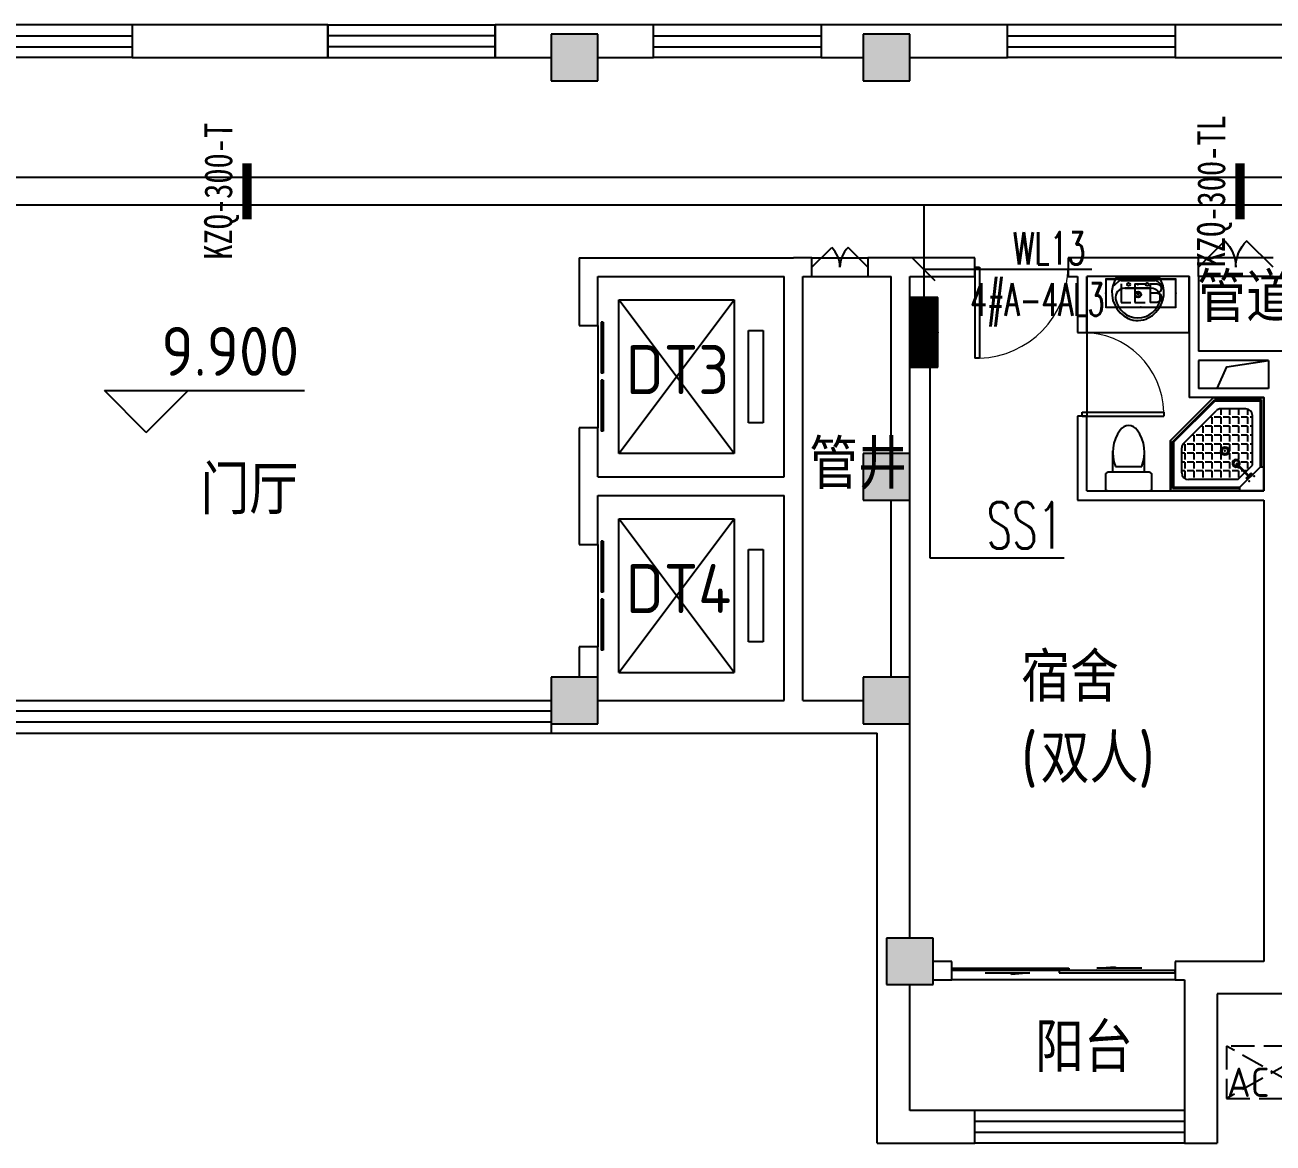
# Model space of a CAD drawing. Extents: x 1725663 to 4653551, y -550461 to 248782.
# Drawn here: x 2110650 to 2124050, y -526837 to -514837 of the extents above; entities that cross this region are included whole.
import ezdxf
from ezdxf.enums import TextEntityAlignment as Align

# ---------------------------------------------------------------- set-up
doc = ezdxf.new("R2010")
doc.units = 0
doc.header["$LTSCALE"] = 1000
doc.linetypes.add('DASH', pattern=[0.35, 0.25, -0.1])
for name, color, linetype in [('0-底图', 7, 'Continuous'), ('A-ANNO-IDEN-LEVL', 3, 'Continuous'), ('A-ANNO-TXT', 7, 'Continuous'), ('CABLETRAY', 4, 'Continuous'), ('CLAYER', 7, 'Continuous'), ('COLUMN', 255, 'Continuous'), ('DIM-照明', 3, 'Continuous'), ('DIM-箱柜', 7, 'Continuous'), ('DOOR_FIRE', 4, 'Continuous'), ('EQUIP-箱柜', 3, 'Continuous'), ('EVTR', 2, 'Continuous'), ('PUB_HATCH', 8, 'Continuous'), ('PUB_TEXT', 7, 'Continuous'), ('TEL_TEXT', 7, 'Continuous'), ('WALL', 2, 'Continuous'), ('WINDOW', 4, 'Continuous'), ('WIRE-照明', 6, 'Continuous'), ('抗震支吊架', 2, 'Continuous'), ('洁具', 213, 'Continuous'), ('空调外机', 211, 'Continuous')]:
    doc.layers.add(name, color=color, linetype=linetype)
doc.styles.add('_TEL_DIM', font='SIMPLEX', dxfattribs={"width": 0.8, "height": 3.5, "bigfont": 'HZTXT'})
doc.styles.add('kzcad', font='', dxfattribs={"width": 0.8})
doc.styles.get("Standard").update_dxf_attribs({"font": 'geniso.shx', "bigfont": 'hztxt.shx'})
doc.styles.get('kzcad').set_extended_font_data('SimSun')

# ---------------------------------------------------------------- blocks, each defined once
blk = doc.blocks.new('*X490')
at = {"color": 0}
for p, q in [((-250, 32.8), (-82.8, 200)), ((-250, 68.2), (-118.2, 200)), ((-250, 103.6), (-153.6, 200)), ((-250, 138.9), (-188.9, 200)), ((-250, 174.3), (-224.3, 200)), ((-247.5, 0), (-47.5, 200)), ((-212.1, 0), (-12.1, 200)), ((-176.8, 0), (23.2, 200)), ((-141.4, 0), (58.6, 200)), ((-106.1, 0), (93.9, 200)), ((-70.7, 0), (129.3, 200)), ((-35.4, 0), (164.6, 200)), ((0, 0), (200, 200)), ((35.4, 0), (235.4, 200)), ((70.7, 0), (250, 179.3)), ((106.1, 0), (250, 143.9)), ((141.4, 0), (250, 108.6)), ((176.8, 0), (250, 73.2)), ((212.1, 0), (250, 37.9)), ((247.5, 0), (250, 2.5))]:
    blk.add_line(p, q, dxfattribs=at)
blk = doc.blocks.new('$equip$00002943')
for p, q in [((-0.75, 0.6), (-0.75, 0)), ((0.75, 0.6), (-0.75, 0.6)), ((0.75, 0), (0.75, 0.6)), ((-0.75, 0), (0.75, 0))]:
    blk.add_line(p, q)
for points, const_width in [([(-0.75, 0.3), (0.75, 0.3)], 0.6), ([(-0.75, 0.6), (-0.75, 0), (0.75, 0), (0.75, 0.6), (-0.75, 0.6), (-0.75, 0)], 0.02)]:
    blk.add_lwpolyline(points, dxfattribs=dict(const_width=const_width))
for p in [(0, 0.6), (-0.75, 0.3), (0.75, 0.3), (0, 0)]:
    blk.add_point(p)
at = {"xscale": 0.00300000000061118, "yscale": 0.00300000000061118, "zscale": 0.00300000000061118}
blk.add_blockref('*X490', (0, 0), dxfattribs=at)
at = {"color": 7, "style": '_TEL_DIM', "flags": 1}
for tag in ['A', 'REMARK']:
    blk.add_attdef(tag, text='', height=0.00002, dxfattribs=at).set_placement((0, 0), align=Align.MIDDLE_CENTER)
blk = doc.blocks.new('$equip$00002908')
for p, q in [((0.75, 0.6), (-0.75, 0.6)), ((-0.75, 0.6), (-0.75, 0)), ((0.75, 0), (0.75, 0.6)), ((-0.75, 0), (0.75, 0))]:
    blk.add_line(p, q)
at = {"const_width": 0.04}
blk.add_lwpolyline([(-0.75, 0.6), (-0.75, 0), (0.75, 0), (0.75, 0.6), (-0.75, 0.6), (-0.75, 0)], dxfattribs=at)
for p in [(0, 0.6), (-0.75, 0.3), (0.75, 0.3), (0, 0)]:
    blk.add_point(p)
at = {"color": 7, "style": '_TEL_DIM'}
blk.add_attdef('$TEXT$', text='', height=0.4, dxfattribs=at).set_placement((0, 0.3), align=Align.MIDDLE_CENTER)
at = {"color": 7, "style": '_TEL_DIM', "flags": 1}
for tag in ['A', 'REMARK']:
    blk.add_attdef(tag, text='', height=0.00002, dxfattribs=at).set_placement((0, 0), align=Align.MIDDLE_CENTER)
blk = doc.blocks.new('1F平面-CAD导入_dwg_Drawing4_t3_dwg_$plan$00001613-474159-1F-927810-1F')
at = {"layer": '洁具'}
for p, q in [((-200, 170), (-430, 170)), ((-260, -140), (-260, 140)), ((-30, 250), (-170, 250)), ((-200, -170), (-200, -220)), ((-170, -250), (-30, -250))]:
    blk.add_line(p, q, dxfattribs=at)
for points in [[(-200, 220), (-200, 170), (-200, -170), (-430, -170)], [(0, -220), (0, 220)]]:
    blk.add_lwpolyline(points, dxfattribs=at)
for centre, radius, start, end in [((-413, -227), 398, 67.4505, 126.6381), ((-170, 220), 30, 90, 180), ((-30, 220), 30, 0, 90), ((-590, 0), 110, 123.4509, 236.5491), ((-413, 227), 398, 233.3619, 292.5495), ((-170, -220), 30, 180, 270), ((-30, -220), 30, 270, 0)]:
    blk.add_arc(centre, radius, start, end, dxfattribs=at)
blk = doc.blocks.new('$lvtry$00000169')
at = {"color": 0}
for p, q in [((259, -36), (259, 0)), ((259, -36), (36, -259)), ((276, -120), (120, -276)), ((259, -24), (976, -24)), ((259, -36), (964, -36)), ((276, -120), (808, -120)), ((964, -36), (976, -24)), ((964, -36), (964, -525)), ((976, -24), (976, -530)), ((36, -259), (0, -259)), ((24, -259), (24, -976)), ((36, -259), (36, -964)), ((144, -151), (291, -298)), ((151, -144), (298, -291)), ((173, -309), (173, -239)), ((183, -213), (205, -213)), ((220, -213), (243, -213)), ((270, -213), (270, -143)), ((270, -213), (340, -213)), ((270, -263), (270, -239)), ((366, -213), (366, -143)), ((366, -213), (436, -213)), ((366, -309), (366, -239)), ((462, -213), (462, -143)), ((462, -213), (532, -213)), ((462, -309), (462, -239)), ((558, -213), (558, -143)), ((558, -213), (628, -213)), ((558, -309), (558, -239)), ((655, -213), (655, -143)), ((655, -213), (725, -213)), ((655, -309), (655, -239)), ((751, -213), (751, -143)), ((751, -213), (821, -213)), ((751, -309), (751, -239)), ((847, -213), (847, -143)), ((847, -213), (880, -213)), ((847, -309), (847, -239)), ((880, -192), (880, -460)), ((120, -276), (120, -808)), ((120, -309), (147, -309)), ((173, -309), (243, -309)), ((173, -405), (173, -335)), ((270, -405), (270, -335)), ((334, -309), (340, -309)), ((366, -309), (436, -309)), ((366, -405), (366, -335)), ((462, -309), (532, -309)), ((462, -405), (462, -335)), ((558, -309), (628, -309)), ((558, -405), (558, -335)), ((655, -309), (725, -309)), ((655, -405), (655, -335)), ((751, -309), (821, -309)), ((751, -405), (751, -335)), ((847, -309), (880, -309)), ((847, -405), (847, -335)), ((120, -405), (147, -405)), ((120, -501), (147, -501)), ((173, -405), (243, -405)), ((173, -501), (173, -431)), ((173, -501), (243, -501)), ((173, -598), (173, -528)), ((270, -405), (340, -405)), ((270, -501), (270, -431)), ((270, -501), (340, -501)), ((270, -598), (270, -528)), ((366, -405), (379, -405)), ((366, -501), (366, -431)), ((366, -501), (436, -501)), ((366, -598), (366, -528)), ((462, -405), (532, -405)), ((462, -501), (462, -431)), ((462, -501), (532, -501)), ((462, -598), (462, -528)), ((859, -511), (511, -859)), ((964, -525), (525, -964)), ((976, -530), (530, -976)), ((558, -405), (628, -405)), ((558, -501), (558, -431)), ((558, -501), (628, -501)), ((558, -598), (558, -528)), ((655, -405), (725, -405)), ((655, -501), (655, -431)), ((655, -501), (725, -501)), ((655, -598), (655, -528)), ((751, -405), (821, -405)), ((751, -501), (751, -431)), ((751, -501), (821, -501)), ((751, -598), (751, -528)), ((847, -405), (880, -405)), ((847, -501), (847, -431)), ((847, -501), (867, -501)), ((964, -525), (976, -530)), ((120, -598), (147, -598)), ((173, -598), (243, -598)), ((173, -694), (173, -624)), ((270, -598), (340, -598)), ((270, -694), (270, -624)), ((366, -598), (436, -598)), ((366, -694), (366, -624)), ((462, -598), (532, -598)), ((462, -694), (462, -624)), ((558, -598), (628, -598)), ((558, -694), (558, -624)), ((655, -598), (725, -598)), ((655, -694), (655, -624)), ((751, -598), (773, -598)), ((120, -694), (147, -694)), ((120, -790), (147, -790)), ((173, -694), (243, -694)), ((173, -790), (173, -720)), ((173, -790), (243, -790)), ((270, -694), (340, -694)), ((270, -790), (270, -720)), ((270, -790), (340, -790)), ((366, -694), (436, -694)), ((366, -790), (366, -720)), ((366, -790), (436, -790)), ((462, -694), (532, -694)), ((462, -790), (462, -720)), ((462, -790), (532, -790)), ((558, -694), (628, -694)), ((558, -790), (558, -720)), ((558, -790), (580, -790)), ((655, -694), (676, -694)), ((173, -878), (173, -816)), ((192, -880), (460, -880)), ((270, -880), (270, -816)), ((366, -880), (366, -816)), ((462, -880), (462, -816)), ((36, -964), (24, -976)), ((24, -976), (530, -976)), ((36, -964), (525, -964)), ((525, -964), (530, -976))]:
    blk.add_line(p, q, dxfattribs=at)
blk.add_lwpolyline([(0, 0), (0, -1000), (540, -1000), (1000, -540), (1000, 0)], close=True)
for points in [[(0, 0), (0, -1000)], [(0, 0), (1000, 0)], [(1000, 0), (1000, -540)], [(190, -136), (178, -148), (162, -132), (174, -121)], [(136, -190), (148, -178), (132, -162), (121, -174)], [(1000, -540), (540, -1000)], [(0, -1000), (540, -1000)]]:
    blk.add_lwpolyline(points, close=True, dxfattribs=at)
for radius in [43.8, 31.1]:
    blk.add_circle((416, -428), radius, dxfattribs=at)
for centre, radius, start, end in [((808, -192), 72, 0, 90), ((296, -296), 40.6, 142.583, 128.4197), ((296, -296), 28.6, 145.828, 125.6599), ((808, -460), 72, 315, 0), ((192, -808), 72, 180, 270), ((460, -808), 72, 270, 315)]:
    blk.add_arc(centre, radius, start, end, dxfattribs=at)
for p in [(156, -102, 0), (103, -156, 0), (416, -428, 0)]:
    blk.add_point(p, dxfattribs=at)
blk = doc.blocks.new('$lvtry$00000178')
at = {"color": 0}
for p, q in [((-238, 0), (238, 0)), ((-214, -36), (-272, -91)), ((-180, -23), (180, -23)), ((-142, -105), (140, -105)), ((140, -105), (-142, -105)), ((216, -37), (268, -91))]:
    blk.add_line(p, q, dxfattribs=at)
blk.add_lwpolyline([(-104, -430, 0.224698), (110, -425, 0.348046), (269, -79), (239, 0), (-241, 0), (-271, -79, 0.356844)], format="xyb", close=True, dxfattribs=at)
for centre, radius in [((-100, -65), 16.3), ((100, -65), 16.3), ((1, -172), 31.6)]:
    blk.add_circle(centre, radius, dxfattribs=at)
at = {"color": 0, "lineweight": 13}
blk.add_circle((1, -172), 23, dxfattribs=at)
at = {"color": 0}
for centre, radius, start, end in [((-142, -205), 100, 90, 190.5602), ((-180, -73), 50, 90, 133.181), ((140, -205), 100, 349.4398, 90), ((180, -73), 50, 44.5607, 90), ((-1, -179), 243, 190.5602, 349.4398)]:
    blk.add_arc(centre, radius, start, end, dxfattribs=at)
for p in [(0, -65), (1, -172)]:
    blk.add_point(p, dxfattribs=at)
blk = doc.blocks.new('A$C70365C93')
at = {"layer": '洁具'}
blk.add_lwpolyline([(-1900, 2300), (-1900, 1700), (-800, 1700), (-800, 2300)], close=True, dxfattribs=at)
blk.add_blockref('$lvtry$00000178', (-1350, 2280), dxfattribs=at)
at = {"layer": '洁具', "rotation": 180}
blk.add_blockref('$lvtry$00000169', (0, 0), dxfattribs=at)
at = {"layer": '洁具', "extrusion": (0, 0, -1), "xscale": -1, "zscale": -1, "rotation": 90}
blk.add_blockref('1F平面-CAD导入_dwg_Drawing4_t3_dwg_$plan$00001613-474159-1F-927810-1F', (1450, 0), dxfattribs=at)
blk = doc.blocks.new('A$Cf5a72a1b')
at = {"layer": '空调外机', "linetype": 'DASH'}
for p, q in [((1000, 563), (0, 0)), ((1000, 0), (0, 563))]:
    blk.add_line(p, q, dxfattribs=at)
blk.add_lwpolyline([(1000, 563), (0, 563), (0, 0), (1000, 0)], close=True, dxfattribs=at)
at = {"layer": 'PUB_TEXT'}
blk.add_text('AC', height=315, dxfattribs=at).set_placement((5, 18))
blk = doc.blocks.new('$WINLIB2D$00000001')
at = {"color": 0}
for points in [[(-0.5, 0.5), (-0.5, -0.5)], [(-0.5, 0.5), (0.5, 0.5)], [(0.5, -0.5), (0.5, 0.5)], [(0.5, 0.1667), (-0.5, 0.1667)], [(0.5, -0.1667), (-0.5, -0.1667)], [(-0.5, -0.5), (0.5, -0.5)]]:
    blk.add_lwpolyline(points, dxfattribs=at)
blk = doc.blocks.new('$DorLib2D$00000131')
at = {"color": 0, "linetype": 'Continuous'}
for p, q in [((0.15, 0.125), (0.2319, 0.1973)), ((0.2319, 0.1973), (0.2319, 0.125)), ((-0.5, 0.125), (-0.5, 0)), ((0.0192, 0.125), (-0.5, 0.125)), ((0.0192, 0), (0.0192, 0.125)), ((0.35, 0.125), (0.15, 0.125)), ((-0.5, 0), (0.0192, 0)), ((-0.024, 0), (0.5, 0)), ((-0.024, -0.125), (-0.024, 0)), ((0.5, 0), (0.5, -0.125)), ((-0.35, -0.125), (-0.15, -0.125)), ((-0.2319, -0.1973), (-0.2319, -0.125)), ((-0.15, -0.125), (-0.2319, -0.1973)), ((0.5, -0.125), (-0.024, -0.125))]:
    blk.add_line(p, q, dxfattribs=at)
blk = doc.blocks.new('$DorLib2D$00000116')
at = {"color": 0}
for p, q in [((-0.5, 0), (-0.146, 0.354)), ((0.5, 0), (0.146, 0.354))]:
    blk.add_line(p, q, dxfattribs=at)
for centre, start, end in [((-0.5, 0), 0, 45), ((0.5, 0), 135, 180)]:
    blk.add_arc(centre, 0.5, start, end, dxfattribs=at)
blk = doc.blocks.new('$DORLIB2D$00000127')
at = {"color": 0}
for points in [[(-0.533, 0.795), (-0.533, 0.69)], [(-0.033, 0.795), (-0.533, 0.795)], [(-0.033, 0.795), (-0.033, 0.69)], [(0.533, 0.795), (0.033, 0.795)], [(0.033, 0.795), (0.033, 0.69)], [(0.533, 0.795), (0.533, 0.69)], [(-0.033, 0.69), (-0.533, 0.69)], [(0.533, 0.69), (0.033, 0.69)], [(0.5, 0.5), (-0.5, 0.5)]]:
    blk.add_lwpolyline(points, dxfattribs=at)
blk = doc.blocks.new('$DorLib2D$00000001')
for p, q in [((0.45, 0.975), (0.5, 0.975)), ((0.45, 0), (0.45, 0.975)), ((0.5, 0), (0.5, 0.975)), ((0.5, 0), (0.45, 0))]:
    blk.add_line(p, q)
at = {"lineweight": 13}
blk.add_arc((0.475, 0), 0.975, 91.4693, 180, dxfattribs=at)
blk = doc.blocks.new('gkhkjk')
at = {"layer": 'PUB_HATCH'}
for points in [[(1553557, -433803.8), (1553057, -433803.8), (1553057, -434303.8), (1553557, -434303.8)], [(1556907, -433803.8), (1556407, -433803.8), (1556407, -434303.8), (1556907, -434303.8)], [(1556907, -438303.8), (1556407, -438303.8), (1556407, -438803.8), (1556907, -438803.8)], [(1553557, -440703.8), (1553057, -440703.8), (1553057, -441203.8), (1553557, -441203.8)], [(1556907, -440703.8), (1556407, -440703.8), (1556407, -441203.8), (1556907, -441203.8)], [(1557157, -443503.8), (1556657, -443503.8), (1556657, -444003.8), (1557157, -444003.8)]]:
    blk.add_hatch(color=256, dxfattribs=at).paths.add_polyline_path(points)
blk.add_lwpolyline([(1560207, -437603.8), (1560310.6, -437373.6), (1560757, -437303.8)])
at = {"layer": 'A-ANNO-IDEN-LEVL'}
for p, q in [((1548709, -438077.1), (1548259, -437627.1)), ((1548259, -437627.1), (1550409.9, -437627.1)), ((1548709, -438077.1), (1549159, -437627.1))]:
    blk.add_line(p, q, dxfattribs=at)
at = {"layer": 'COLUMN'}
for p, q in [((1553557, -433803.8), (1553057, -433803.8)), ((1553057, -433803.8), (1553057, -434303.8)), ((1553557, -434303.8), (1553557, -433803.8)), ((1556907, -433803.8), (1556407, -433803.8)), ((1556407, -433803.8), (1556407, -434303.8)), ((1556907, -434303.8), (1556907, -433803.8)), ((1553057, -434303.8), (1553557, -434303.8)), ((1556407, -434303.8), (1556907, -434303.8)), ((1556907, -438303.8), (1556407, -438303.8)), ((1556407, -438303.8), (1556407, -438803.8)), ((1556907, -438803.8), (1556907, -438303.8)), ((1556407, -438803.8), (1556907, -438803.8)), ((1553557, -440703.8), (1553057, -440703.8)), ((1553057, -440703.8), (1553057, -441203.8)), ((1553557, -441203.8), (1553557, -440703.8)), ((1556907, -440703.8), (1556407, -440703.8)), ((1556407, -440703.8), (1556407, -441203.8)), ((1556907, -441203.8), (1556907, -440703.8)), ((1553057, -441203.8), (1553557, -441203.8)), ((1556407, -441203.8), (1556907, -441203.8)), ((1557157, -443503.8), (1556657, -443503.8)), ((1556657, -443503.8), (1556657, -444003.8)), ((1557157, -444003.8), (1557157, -443503.8)), ((1556657, -444003.8), (1557157, -444003.8))]:
    blk.add_line(p, q, dxfattribs=at)
at = {"layer": 'DOOR_FIRE'}
for p, q in [((1555857, -436203.8), (1556457, -436203.8)), ((1560807, -436203.8), (1560007, -436203.8)), ((1555857, -436403.8), (1556457, -436403.8)), ((1560807, -436403.8), (1560007, -436403.8))]:
    blk.add_line(p, q, dxfattribs=at)
at = {"layer": 'EVTR'}
for p, q in [((1553782, -438303.8), (1555022, -436653.8)), ((1555022, -438303.8), (1553782, -436653.8)), ((1553782, -436653.8), (1555022, -436653.8)), ((1553782, -438303.8), (1553782, -436653.8)), ((1555022, -436653.8), (1555022, -438303.8)), ((1555177, -436983.8), (1555332, -436983.8)), ((1555177, -437973.8), (1555177, -436983.8)), ((1555332, -436983.8), (1555332, -437973.8)), ((1555332, -437973.8), (1555177, -437973.8)), ((1555022, -438303.8), (1553782, -438303.8)), ((1553782, -440653.8), (1555022, -439003.8)), ((1555022, -440653.8), (1553782, -439003.8)), ((1553782, -439003.8), (1555022, -439003.8)), ((1553782, -440653.8), (1553782, -439003.8)), ((1555022, -439003.8), (1555022, -440653.8)), ((1555177, -439333.8), (1555332, -439333.8)), ((1555177, -440323.8), (1555177, -439333.8)), ((1555332, -439333.8), (1555332, -440323.8)), ((1555332, -440323.8), (1555177, -440323.8)), ((1553782, -440653.8), (1555022, -440653.8))]:
    blk.add_line(p, q, dxfattribs=at)
at = {"layer": 'WALL'}
for p, q in [((1550657, -433703.8), (1548557, -433703.8)), ((1548557, -433703.8), (1548557, -434053.8)), ((1550657, -434053.8), (1550657, -433703.8)), ((1553307, -433703.8), (1552457, -433703.8)), ((1552457, -433703.8), (1552457, -434053.8)), ((1554157, -433703.8), (1553307, -433703.8)), ((1554157, -434053.8), (1554157, -433703.8)), ((1556657, -433703.8), (1555957, -433703.8)), ((1555957, -433703.8), (1555957, -434053.8)), ((1557957, -433703.8), (1556657, -433703.8)), ((1557957, -434053.8), (1557957, -433703.8)), ((1561857, -433703.8), (1559757, -433703.8)), ((1559757, -433703.8), (1559757, -434053.8)), ((1548557, -434053.8), (1550657, -434053.8)), ((1552457, -434053.8), (1553057, -434053.8)), ((1553557, -434053.8), (1554157, -434053.8)), ((1555957, -434053.8), (1556407, -434053.8)), ((1556907, -434053.8), (1557957, -434053.8)), ((1559757, -434053.8), (1561857, -434053.8)), ((1553357, -436203.8), (1553357, -436928.8)), ((1553357, -436203.8), (1555657, -436203.8)), ((1555857, -436203.8), (1555657, -436203.8)), ((1555857, -436403.8), (1555857, -436203.8)), ((1556807, -436203.8), (1556457, -436203.8)), ((1556457, -436203.8), (1556457, -436403.8)), ((1557607, -436203.8), (1556807, -436203.8)), ((1557607, -436403.8), (1557607, -436203.8)), ((1558707, -436203.8), (1558607, -436203.8)), ((1558607, -436203.8), (1558607, -436403.8)), ((1559907, -436203.8), (1558707, -436203.8)), ((1560007, -436203.8), (1559907, -436203.8)), ((1560007, -436403.8), (1560007, -436203.8)), ((1553557, -436928.8), (1553557, -436403.8)), ((1553557, -436403.8), (1555557, -436403.8)), ((1555557, -438553.8), (1555557, -436403.8)), ((1555757, -436403.8), (1555857, -436403.8)), ((1555757, -438653.8), (1555757, -436403.8)), ((1556457, -436403.8), (1556707, -436403.8)), ((1556707, -438303.8), (1556707, -436403.8)), ((1556907, -438303.8), (1556907, -436403.8)), ((1556907, -436403.8), (1557607, -436403.8)), ((1558607, -436403.8), (1558707, -436403.8)), ((1558707, -436403.8), (1558707, -437003.8)), ((1559907, -436403.8), (1558807, -436403.8)), ((1558807, -437003.8), (1558807, -436403.8)), ((1559907, -436403.8), (1559907, -437203.8)), ((1560007, -436403.8), (1560007, -437203.8)), ((1553357, -436928.8), (1553557, -436928.8)), ((1558707, -437003.8), (1558807, -437003.8)), ((1559907, -437203.8), (1559907, -437703.8)), ((1560807, -437203.8), (1560007, -437203.8)), ((1561607, -437203.8), (1560807, -437203.8)), ((1560757, -437303.8), (1560007, -437303.8)), ((1560007, -437303.8), (1560007, -437603.8)), ((1560757, -437303.8), (1560757, -437603.8)), ((1560757, -437603.8), (1560007, -437603.8)), ((1560707, -437703.8), (1559907, -437703.8)), ((1560707, -437703.8), (1560707, -438703.8)), ((1558807, -437903.8), (1558707, -437903.8)), ((1558707, -437903.8), (1558707, -438803.8)), ((1558807, -438703.8), (1558807, -437903.8)), ((1553557, -438028.8), (1553357, -438028.8)), ((1553357, -438028.8), (1553357, -438653.8)), ((1553557, -438553.8), (1553557, -438028.8)), ((1553557, -438553.8), (1555557, -438553.8)), ((1553357, -438653.8), (1553357, -439278.8)), ((1555757, -440953.8), (1555757, -438653.8)), ((1558807, -438703.8), (1560707, -438703.8)), ((1553557, -438753.8), (1555557, -438753.8)), ((1553557, -439278.8), (1553557, -438753.8)), ((1555557, -440953.8), (1555557, -438753.8)), ((1556707, -440703.8), (1556707, -438803.8)), ((1556907, -440703.8), (1556907, -438803.8)), ((1558707, -438803.8), (1560707, -438803.8)), ((1560707, -438803.8), (1560707, -443753.8)), ((1553357, -439278.8), (1553557, -439278.8)), ((1553557, -440378.8), (1553357, -440378.8)), ((1553357, -440378.8), (1553357, -440703.8)), ((1553557, -440703.8), (1553557, -440378.8)), ((1553557, -440953.8), (1555557, -440953.8)), ((1555757, -440953.8), (1556407, -440953.8)), ((1553057, -441203.8), (1553057, -441303.8)), ((1556907, -443503.8), (1556907, -441203.8)), ((1553057, -441303.8), (1553307, -441303.8)), ((1553307, -441303.8), (1555657, -441303.8)), ((1555657, -441303.8), (1556557, -441303.8)), ((1556557, -443753.8), (1556557, -441303.8)), ((1556557, -445703.8), (1556557, -443753.8)), ((1557357, -443753.8), (1557157, -443753.8)), ((1557357, -443953.8), (1557357, -443753.8)), ((1560107, -443753.8), (1559757, -443753.8)), ((1559757, -443753.8), (1559757, -443953.8)), ((1560707, -443753.8), (1560107, -443753.8)), ((1557157, -443953.8), (1557357, -443953.8)), ((1559757, -443953.8), (1559857, -443953.8)), ((1559857, -443953.8), (1559857, -445353.8)), ((1556907, -445353.8), (1556907, -444003.8)), ((1560207, -444103.8), (1560207, -445703.8)), ((1560807, -444103.8), (1560207, -444103.8)), ((1561407, -444103.8), (1560807, -444103.8)), ((1557607, -445353.8), (1556907, -445353.8)), ((1557607, -445703.8), (1557607, -445353.8)), ((1559857, -445353.8), (1559857, -445703.8)), ((1556557, -445703.8), (1557607, -445703.8)), ((1559857, -445703.8), (1560207, -445703.8))]:
    blk.add_line(p, q, dxfattribs=at)
at = {"layer": 'WINDOW'}
for p, q in [((1558807, -437003.8), (1558807, -437903.8)), ((1559757, -443953.8), (1557357, -443953.8))]:
    blk.add_line(p, q, dxfattribs=at)
for name, p in [('A$C70365C93', (1560707, -438703.8)), ('A$Cf5a72a1b', (1560307.5, -445227.3))]:
    blk.add_blockref(name, p)
at = {"layer": 'DOOR_FIRE', "xscale": 800, "yscale": -800, "zscale": 200, "rotation": 179.9999999994664}
blk.add_blockref('$DorLib2D$00000116', (1560407, -436303.8), dxfattribs=at)
at = {"layer": 'DOOR_FIRE', "xscale": 600, "yscale": 600, "zscale": 200}
blk.add_blockref('$DorLib2D$00000116', (1556157, -436303.8), dxfattribs=at)
at = {"layer": 'WINDOW'}
for name, p, xscale, yscale, zscale in [('$WINLIB2D$00000001', (1547657, -433878.8), -1800, 350, -1800), ('$WINLIB2D$00000001', (1551557, -433878.8), 1800, 350, 1800), ('$WINLIB2D$00000001', (1555057, -433878.8), -1800, 350, -1800), ('$WINLIB2D$00000001', (1558857, -433878.8), -1800, 350, -1800), ('$DorLib2D$00000001', (1558107, -436303.8), -1000, -1000, -1000), ('$WINLIB2D$00000001', (1549582, -441128.8), 6950.000000047032, -350, 6950.000000047032)]:
    blk.add_blockref(name, p, dxfattribs=dict(at, xscale=xscale, yscale=yscale, zscale=zscale))
for name, p, xscale, yscale, zscale, rotation in [('$DORLIB2D$00000127', (1553457, -437478.8), 1100, -200, 1100, 90), ('$DorLib2D$00000001', (1558757, -437453.8), 900, 900, 900, 269.9999999994664), ('$DORLIB2D$00000127', (1553457, -439828.8), 1100, -200, 1100, 90), ('$DorLib2D$00000131', (1558557, -443853.8), 2400, 200, 2400, 180), ('$WINLIB2D$00000001', (1558732, -445528.8), 2249.999999993481, -350, 2249.999999993481, 180)]:
    blk.add_blockref(name, p, dxfattribs=dict(at, xscale=xscale, yscale=yscale, zscale=zscale, rotation=rotation))
at = {"layer": 'A-ANNO-TXT', "color": 7}
blk.add_text('9.900', height=525, dxfattribs=at).set_placement((1548870.9, -437469.6))
at = {"layer": 'CLAYER'}
for s, p in [('管道井', (1559992.3, -436890.8)), ('管井', (1555827, -438681.9))]:
    blk.add_text(s, height=525, dxfattribs=at).set_placement(p)
at = {"layer": 'PUB_TEXT'}
for s, p in [('DT3', (1553858, -437664.9)), ('门厅', (1549290.4, -438955.5)), ('DT4', (1553858, -440014.9)), ('宿舍', (1558102.1, -440967.6)), ('(', (1558102.1, -441839.7)), ('双人', (1558312.1, -441839.7)), (')', (1559362.1, -441839.7)), ('阳台', (1558252.3, -444941.9))]:
    blk.add_text(s, height=525, dxfattribs=at).set_placement(p)

msp = doc.modelspace()

# ---------------------------------------------------------------- linework, layer by layer
at = {"layer": 'CABLETRAY'}
for p, q in [((2069790, -516472), (2148616, -516472)), ((2070405, -516472), (2156280, -516472)), ((2148616, -516772), (2069790, -516772)), ((2156280, -516772), (2070405, -516772))]:
    msp.add_line(p, q, dxfattribs=at)
at = {"layer": 'DIM-照明'}
msp.add_line((2120424, -517582), (2120176, -517335), dxfattribs=at)
msp.add_line((2120424, -517582), (2120176, -517335), dxfattribs=at)
for points in [[(2120300, -517459), (2121171, -517459)], [(2120300, -517459), (2121171, -517459)], [(2121171, -517459), (2122103, -517459)], [(2121171, -517459), (2122103, -517459)]]:
    msp.add_lwpolyline(points, dxfattribs=at)
at = {"layer": 'DIM-箱柜'}
for p, q in [((2120366, -518516), (2120366, -520557)), ((2120366, -520557), (2121809, -520557))]:
    msp.add_line(p, q, dxfattribs=at)
at = {"layer": 'WIRE-照明'}
msp.add_line((2120300, -516772), (2120300, -517761), dxfattribs=at)
at = {"layer": '抗震支吊架', "color": 2, "const_width": 100}
for points in [[(2113035, -516922), (2113035, -516322)], [(2123696, -516922), (2123696, -516322)]]:
    msp.add_lwpolyline(points, dxfattribs=at)

# ---------------------------------------------------------------- block references
at = {"layer": '0-底图'}
msp.add_blockref('gkhkjk', (563243, -81133), dxfattribs=at)
at = {"layer": 'EQUIP-箱柜', "xscale": 500, "yscale": 500, "zscale": 500, "rotation": 270}
msp.add_blockref('$equip$00002943', (2120150, -518136), dxfattribs=at)
at = {"layer": 'EQUIP-箱柜', "xscale": 500, "yscale": 500, "zscale": 500}
msp.add_blockref('$equip$00002908', (2122631, -517866), dxfattribs=at).add_auto_attribs({'$TEXT$': 'LEB'})

# ---------------------------------------------------------------- texts
at = {"layer": 'DIM-照明', "color": 7, "style": '_TEL_DIM', "width": 0.64}
msp.add_text('WL13', height=350, dxfattribs=at).set_placement((2121259, -517409))
msp.add_text('WL13', height=350, dxfattribs=at).set_placement((2121259, -517409))
at = {"layer": 'DIM-箱柜', "color": 7, "style": '_TEL_DIM', "width": 0.64}
msp.add_text('SS1', height=500, dxfattribs=at).set_placement((2120974, -520457))
msp.add_text('SS1', height=500, dxfattribs=at).set_placement((2120974, -520457))
at = {"layer": 'TEL_TEXT', "style": '_TEL_DIM', "width": 0.6}
msp.add_text('4#A-4AL3', height=350, dxfattribs=at).set_placement((2120800, -517958))
at = {"layer": '抗震支吊架', "color": 2, "style": 'kzcad', "width": 0.8}
for s, p in [('KZQ-300-T', (2112875, -516622)), ('KZQ-300-TL', (2123536, -516622))]:
    msp.add_text(s, height=300, rotation=89.8854, dxfattribs=at).set_placement(p, align=Align.CENTER)

doc.saveas('drawing.dxf')
